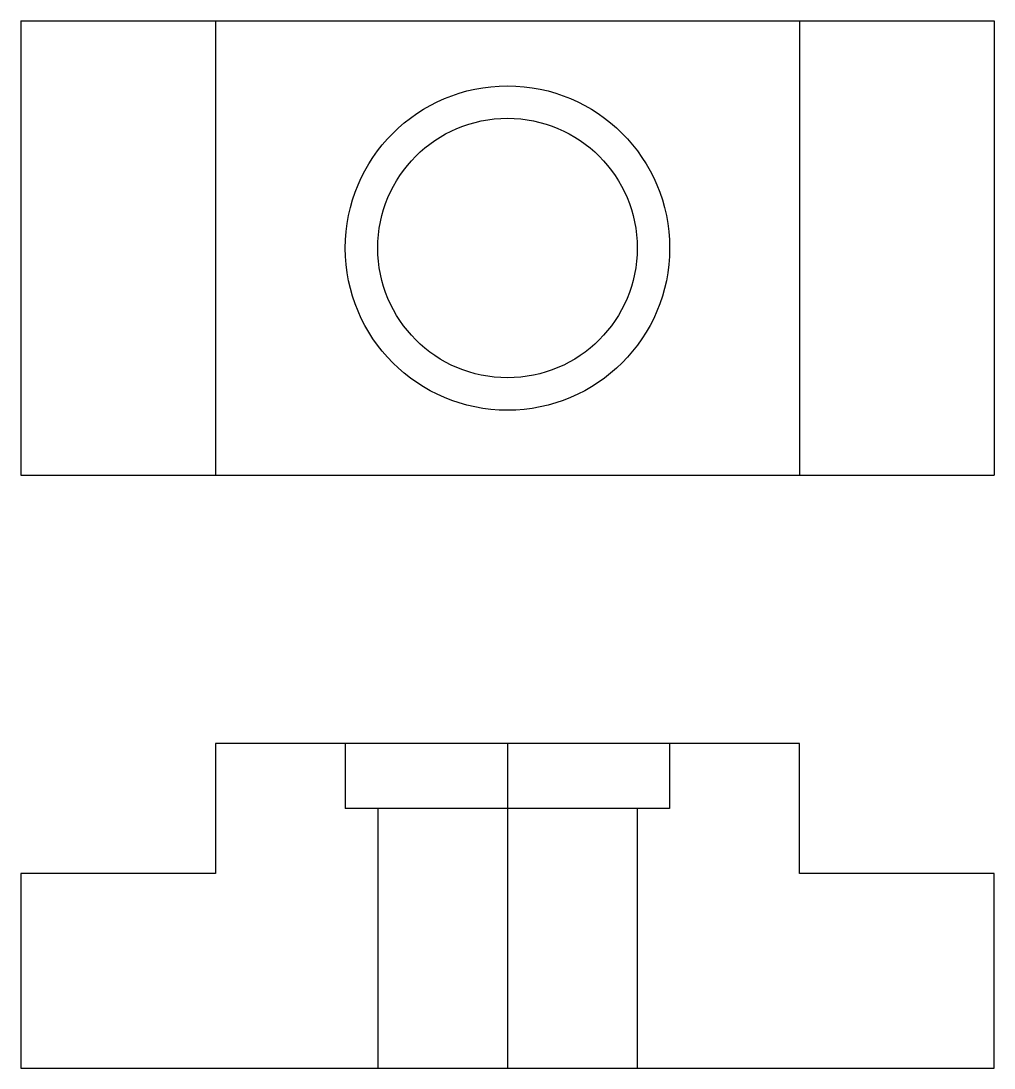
# Model space of a CAD drawing. Header units: inches. Extents: x -54 to 96, y -29 to 132.
import ezdxf

# ---------------------------------------------------------------- set-up
doc = ezdxf.new("R2010")
doc.units = ezdxf.units.IN
doc.header["$MEASUREMENT"] = 0

msp = doc.modelspace()

# ---------------------------------------------------------------- linework, layer by layer
for p, q in [((-54.17, 132.37), (-54.17, 62.37)), ((-54.17, 132.37), (95.83, 132.37)), ((-24.17, 132.37), (-24.17, 62.37)), ((65.83, 132.37), (65.83, 62.37)), ((95.83, 132.37), (95.83, 62.37)), ((-54.17, 62.37), (95.83, 62.37)), ((65.83, 20.99), (-24.17, 20.99)), ((-24.17, 20.99), (-24.17, 0.99)), ((-4.17, 20.99), (-4.17, 10.99)), ((20.83, 20.99), (20.83, -29.01)), ((45.83, 20.99), (45.83, 10.99)), ((65.83, 0.99), (65.83, 20.99)), ((45.83, 10.99), (-4.17, 10.99)), ((0.83, 10.99), (0.83, -29.01)), ((40.83, 10.99), (40.83, -29.01)), ((-24.17, 0.99), (-54.17, 0.99)), ((-54.17, 0.99), (-54.17, -29.01)), ((95.83, 0.99), (65.83, 0.99)), ((95.83, -29.01), (95.83, 0.99)), ((-54.17, -29.01), (95.83, -29.01))]:
    msp.add_line(p, q)
for radius in [25, 20]:
    msp.add_circle((20.83, 97.37), radius)

doc.saveas('drawing.dxf')
